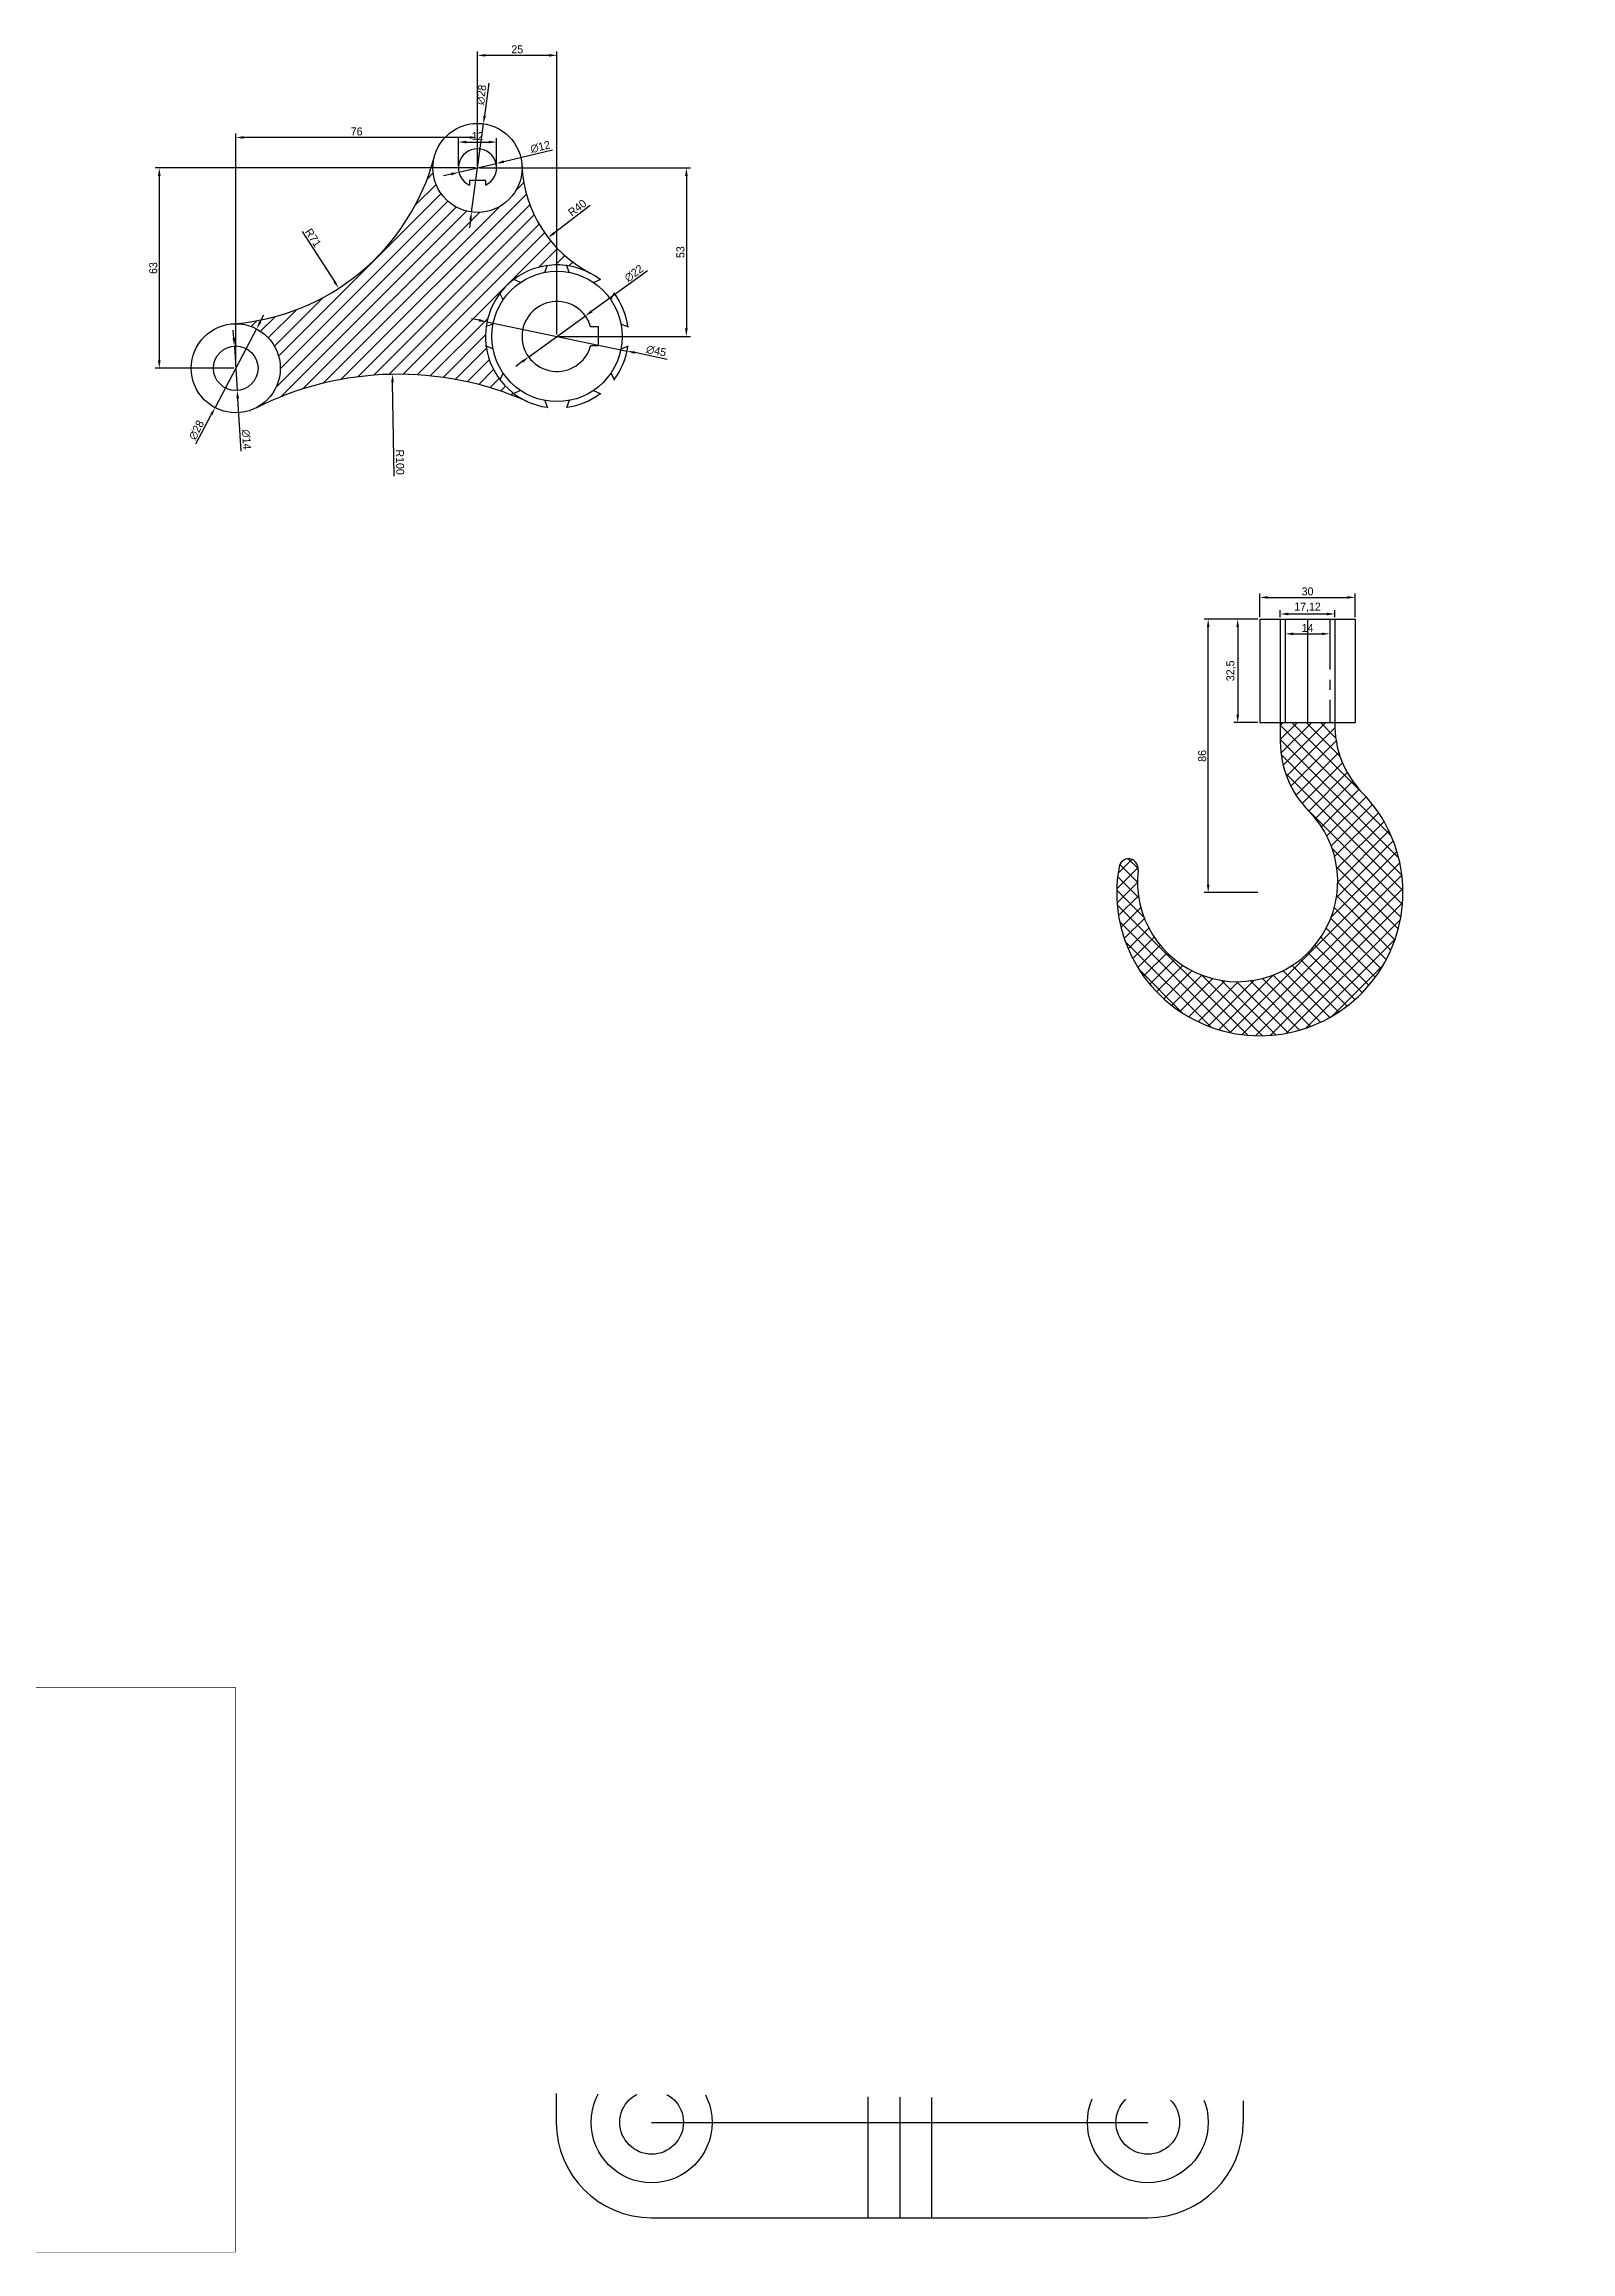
# Model space of a CAD drawing. Header units: millimetres. Extents: x -11614 to -3042, y 13178 to 15416.
# Drawn here: x -6630 to -6150, y 14288 to 14982 of the extents above; entities that cross this region are included whole.
import ezdxf

# ---------------------------------------------------------------- set-up
doc = ezdxf.new("R2010")
doc.units = ezdxf.units.MM
doc.header["$LTSCALE"] = 0.5
doc.header["$PDMODE"] = 34
doc.linetypes.add('CENTER', pattern=[50.8, 31.75, -6.35, 6.35, -6.35])
doc.dimstyles.new('ISO-25', dxfattribs={"dimtxt": 2.5, "dimasz": 2.5, "dimexe": 1.25, "dimexo": 0.625, "dimtad": 1, "dimtxsty": 'Standard', "dimcen": 2.5, "dimadec": 0, "dimazin": 0, "dimtfac": 1, "dimtmove": 0, "dimatfit": 3, "dimfxl": 1, "dimarcsym": 0})

# ---------------------------------------------------------------- blocks, each defined once
blk = doc.blocks.new('*D146')
at = {"color": 0, "linetype": 'Continuous', "lineweight": -2, "transparency": 16777216}
for p, q in [((-6499.72, 14943.93), (-6499.72, 14952.69)), ((-6497.22, 14951.44), (-6490.22, 14951.44)), ((-6487.72, 14943.93), (-6487.72, 14952.69))]:
    blk.add_line(p, q, dxfattribs=at)
at = {"color": 0, "linetype": 'Continuous', "transparency": 16777216}
for points in [[(-6497.22, 14951.86), (-6497.22, 14951.03), (-6499.72, 14951.44)], [(-6490.22, 14951.86), (-6490.22, 14951.03), (-6487.72, 14951.44)]]:
    blk.add_solid(points, dxfattribs=at)
at = {"layer": 'Defpoints', "color": 0, "linetype": 'Continuous', "transparency": 16777216}
for p in [(-6487.72, 14951.44), (-6499.72, 14943.31), (-6487.72, 14943.31)]:
    blk.add_point(p, dxfattribs=at)
at = {"color": 0, "linetype": 'Continuous', "transparency": 16777216, "insert": (-6493.72, 14953.32), "char_height": 2.5, "attachment_point": 5}
blk.add_mtext('12', dxfattribs=at)
blk = doc.blocks.new('*D147')
at = {"color": 0, "linetype": 'Continuous', "lineweight": -2, "transparency": 16777216}
for p, q in [((-6440.23, 14910.96), (-6457.79, 14898.23)), ((-6477.62, 14883.85), (-6459.81, 14896.76)), ((-6479.65, 14882.38), (-6481.67, 14880.91))]:
    blk.add_line(p, q, dxfattribs=at)
at = {"color": 0, "linetype": 'Continuous', "transparency": 16777216}
for points in [[(-6458.04, 14898.57), (-6457.55, 14897.89), (-6459.81, 14896.76)], [(-6479.89, 14882.72), (-6479.4, 14882.04), (-6477.62, 14883.85)]]:
    blk.add_solid(points, dxfattribs=at)
at = {"layer": 'Defpoints', "color": 0, "linetype": 'Continuous', "transparency": 16777216}
for p in [(-6459.81, 14896.76), (-6477.62, 14883.85)]:
    blk.add_point(p, dxfattribs=at)
at = {"color": 0, "linetype": 'Continuous', "transparency": 16777216, "insert": (-6444.54, 14910.16), "char_height": 2.5, "attachment_point": 5, "rotation": 35.94775}
blk.add_mtext('∅22', dxfattribs=at)
blk = doc.blocks.new('*D148')
at = {"color": 0, "linetype": 'Continuous', "lineweight": -2, "transparency": 16777216}
for p, q in [((-6470.11, 14948.89), (-6485.45, 14945.26)), ((-6501.99, 14941.35), (-6504.43, 14940.78)), ((-6499.56, 14941.93), (-6487.88, 14944.69))]:
    blk.add_line(p, q, dxfattribs=at)
at = {"color": 0, "linetype": 'Continuous', "transparency": 16777216}
for points in [[(-6502.09, 14941.76), (-6501.9, 14940.95), (-6499.56, 14941.93)], [(-6485.54, 14945.67), (-6485.35, 14944.86), (-6487.88, 14944.69)]]:
    blk.add_solid(points, dxfattribs=at)
at = {"layer": 'Defpoints', "color": 0, "linetype": 'Continuous', "transparency": 16777216}
for p in [(-6499.56, 14941.93), (-6487.88, 14944.69)]:
    blk.add_point(p, dxfattribs=at)
at = {"color": 0, "linetype": 'Continuous', "transparency": 16777216, "insert": (-6473.98, 14949.9), "char_height": 2.5, "attachment_point": 5, "rotation": 13.2903}
blk.add_mtext('∅12', dxfattribs=at)
blk = doc.blocks.new('*D149')
at = {"color": 0, "linetype": 'Continuous', "lineweight": -2, "transparency": 16777216}
for p, q in [((-6493.2, 14895.39), (-6495.65, 14895.9)), ((-6490.75, 14894.88), (-6446.69, 14885.73)), ((-6434.04, 14883.11), (-6444.24, 14885.22))]:
    blk.add_line(p, q, dxfattribs=at)
at = {"color": 0, "linetype": 'Continuous', "transparency": 16777216}
for points in [[(-6493.11, 14895.8), (-6493.28, 14894.98), (-6490.75, 14894.88)], [(-6444.16, 14885.63), (-6444.33, 14884.82), (-6446.69, 14885.73)]]:
    blk.add_solid(points, dxfattribs=at)
at = {"layer": 'Defpoints', "color": 0, "linetype": 'Continuous', "transparency": 16777216}
for p in [(-6490.75, 14894.88), (-6446.69, 14885.73)]:
    blk.add_point(p, dxfattribs=at)
at = {"color": 0, "linetype": 'Continuous', "transparency": 16777216, "insert": (-6437.54, 14885.75), "char_height": 2.5, "attachment_point": 5, "rotation": 348.26929}
blk.add_mtext('∅45', dxfattribs=at)
blk = doc.blocks.new('*D150')
at = {"color": 0, "linetype": 'Continuous', "lineweight": -2, "transparency": 16777216}
for p, q in [((-6570.33, 14889.79), (-6570.49, 14892.28)), ((-6570.17, 14887.29), (-6569.27, 14873.32)), ((-6568.05, 14854.27), (-6569.11, 14870.83))]:
    blk.add_line(p, q, dxfattribs=at)
at = {"color": 0, "linetype": 'Continuous', "transparency": 16777216}
for points in [[(-6569.91, 14889.81), (-6570.75, 14889.76), (-6570.17, 14887.29)], [(-6568.69, 14870.85), (-6569.53, 14870.8), (-6569.27, 14873.32)]]:
    blk.add_solid(points, dxfattribs=at)
at = {"layer": 'Defpoints', "color": 0, "linetype": 'Continuous', "transparency": 16777216}
for p in [(-6570.17, 14887.29), (-6569.27, 14873.32)]:
    blk.add_point(p, dxfattribs=at)
at = {"color": 0, "linetype": 'Continuous', "transparency": 16777216, "insert": (-6566.4, 14857.93), "char_height": 2.5, "attachment_point": 5, "rotation": 273.68046}
blk.add_mtext('∅14', dxfattribs=at)
blk = doc.blocks.new('*D151')
at = {"color": 0, "linetype": 'Continuous', "lineweight": -2, "transparency": 16777216}
for p, q in [((-6563.2, 14892.69), (-6576.24, 14867.92)), ((-6562.03, 14894.91), (-6560.87, 14897.12)), ((-6582.26, 14856.49), (-6577.41, 14865.71))]:
    blk.add_line(p, q, dxfattribs=at)
at = {"color": 0, "linetype": 'Continuous', "transparency": 16777216}
for points in [[(-6562.4, 14895.1), (-6561.66, 14894.71), (-6563.2, 14892.69)], [(-6577.78, 14865.9), (-6577.04, 14865.51), (-6576.24, 14867.92)]]:
    blk.add_solid(points, dxfattribs=at)
at = {"layer": 'Defpoints', "color": 0, "linetype": 'Continuous', "transparency": 16777216}
for p in [(-6563.2, 14892.69), (-6576.24, 14867.92)]:
    blk.add_point(p, dxfattribs=at)
at = {"color": 0, "linetype": 'Continuous', "transparency": 16777216, "insert": (-6582.07, 14860.87), "char_height": 2.5, "attachment_point": 5, "rotation": 62.23226}
blk.add_mtext('∅28', dxfattribs=at)
blk = doc.blocks.new('*D152')
at = {"color": 0, "linetype": 'Continuous', "lineweight": -2, "transparency": 16777216}
for p, q in [((-6490.11, 14969.98), (-6491.51, 14959.66)), ((-6495.6, 14929.43), (-6491.84, 14957.18)), ((-6495.93, 14926.96), (-6496.27, 14924.48))]:
    blk.add_line(p, q, dxfattribs=at)
at = {"color": 0, "linetype": 'Continuous', "transparency": 16777216}
for points in [[(-6491.92, 14959.71), (-6491.09, 14959.6), (-6491.84, 14957.18)], [(-6496.35, 14927.01), (-6495.52, 14926.9), (-6495.6, 14929.43)]]:
    blk.add_solid(points, dxfattribs=at)
at = {"layer": 'Defpoints', "color": 0, "linetype": 'Continuous', "transparency": 16777216}
for p in [(-6491.84, 14957.18), (-6495.6, 14929.43)]:
    blk.add_point(p, dxfattribs=at)
at = {"color": 0, "linetype": 'Continuous', "transparency": 16777216, "insert": (-6492.5, 14966.31), "char_height": 2.5, "attachment_point": 5, "rotation": 82.28868}
blk.add_mtext('∅28', dxfattribs=at)
blk = doc.blocks.new('*D153')
at = {"color": 0, "linetype": 'Continuous', "lineweight": -2, "transparency": 16777216}
for p, q in [((-6493.09, 14943.31), (-6426.79, 14943.31)), ((-6428.04, 14940.81), (-6428.04, 14892.81)), ((-6468.09, 14890.31), (-6426.79, 14890.31))]:
    blk.add_line(p, q, dxfattribs=at)
at = {"color": 0, "linetype": 'Continuous', "transparency": 16777216}
for points in [[(-6428.46, 14940.81), (-6427.62, 14940.81), (-6428.04, 14943.31)], [(-6428.46, 14892.81), (-6427.62, 14892.81), (-6428.04, 14890.31)]]:
    blk.add_solid(points, dxfattribs=at)
at = {"layer": 'Defpoints', "color": 0, "linetype": 'Continuous', "transparency": 16777216}
for p in [(-6493.72, 14943.31), (-6468.72, 14890.31), (-6428.04, 14890.31)]:
    blk.add_point(p, dxfattribs=at)
at = {"color": 0, "linetype": 'Continuous', "transparency": 16777216, "insert": (-6429.91, 14916.81), "char_height": 2.5, "attachment_point": 5, "rotation": 90}
blk.add_mtext('53', dxfattribs=at)
blk = doc.blocks.new('*D154')
at = {"color": 0, "linetype": 'Continuous', "lineweight": -2, "transparency": 16777216}
for p, q in [((-6493.72, 14943.93), (-6493.72, 14979.96)), ((-6471.22, 14978.71), (-6491.22, 14978.71)), ((-6468.72, 14890.93), (-6468.72, 14979.96))]:
    blk.add_line(p, q, dxfattribs=at)
at = {"color": 0, "linetype": 'Continuous', "transparency": 16777216}
for points in [[(-6491.22, 14979.13), (-6491.22, 14978.3), (-6493.72, 14978.71)], [(-6471.22, 14979.13), (-6471.22, 14978.3), (-6468.72, 14978.71)]]:
    blk.add_solid(points, dxfattribs=at)
at = {"layer": 'Defpoints', "color": 0, "linetype": 'Continuous', "transparency": 16777216}
for p in [(-6493.72, 14978.71), (-6493.72, 14943.31), (-6468.72, 14890.31)]:
    blk.add_point(p, dxfattribs=at)
at = {"color": 0, "linetype": 'Continuous', "transparency": 16777216, "insert": (-6481.22, 14980.59), "char_height": 2.5, "attachment_point": 5}
blk.add_mtext('25', dxfattribs=at)
blk = doc.blocks.new('*D155')
at = {"color": 0, "linetype": 'Continuous', "lineweight": -2, "transparency": 16777216}
for p, q in [((-6569.72, 14880.93), (-6569.72, 14954.14)), ((-6496.22, 14952.89), (-6567.22, 14952.89)), ((-6493.72, 14943.93), (-6493.72, 14954.14))]:
    blk.add_line(p, q, dxfattribs=at)
at = {"color": 0, "linetype": 'Continuous', "transparency": 16777216}
for points in [[(-6567.22, 14953.3), (-6567.22, 14952.47), (-6569.72, 14952.89)], [(-6496.22, 14953.3), (-6496.22, 14952.47), (-6493.72, 14952.89)]]:
    blk.add_solid(points, dxfattribs=at)
at = {"layer": 'Defpoints', "color": 0, "linetype": 'Continuous', "transparency": 16777216}
for p in [(-6569.72, 14952.89), (-6493.72, 14943.31), (-6569.72, 14880.31)]:
    blk.add_point(p, dxfattribs=at)
at = {"color": 0, "linetype": 'Continuous', "transparency": 16777216, "insert": (-6531.72, 14954.76), "char_height": 2.5, "attachment_point": 5}
blk.add_mtext('76', dxfattribs=at)
blk = doc.blocks.new('*D156')
at = {"color": 0, "linetype": 'Continuous', "lineweight": -2, "transparency": 16777216}
for p, q in [((-6494.34, 14943.31), (-6595.02, 14943.31)), ((-6593.77, 14940.81), (-6593.77, 14882.81)), ((-6570.34, 14880.31), (-6595.02, 14880.31))]:
    blk.add_line(p, q, dxfattribs=at)
at = {"color": 0, "linetype": 'Continuous', "transparency": 16777216}
for points in [[(-6594.19, 14940.81), (-6593.35, 14940.81), (-6593.77, 14943.31)], [(-6594.19, 14882.81), (-6593.35, 14882.81), (-6593.77, 14880.31)]]:
    blk.add_solid(points, dxfattribs=at)
at = {"layer": 'Defpoints', "color": 0, "linetype": 'Continuous', "transparency": 16777216}
for p in [(-6493.72, 14943.31), (-6593.77, 14880.31), (-6569.72, 14880.31)]:
    blk.add_point(p, dxfattribs=at)
at = {"color": 0, "linetype": 'Continuous', "transparency": 16777216, "insert": (-6595.65, 14911.81), "char_height": 2.5, "attachment_point": 5, "rotation": 90}
blk.add_mtext('63', dxfattribs=at)
blk = doc.blocks.new('*D157')
at = {"color": 0, "linetype": 'Continuous', "lineweight": -2, "transparency": 16777216}
blk.add_line((-6519.87, 14846.37), (-6520.43, 14875.9), dxfattribs=at)
at = {"color": 0, "linetype": 'Continuous', "transparency": 16777216}
blk.add_solid([(-6520.01, 14875.91), (-6520.84, 14875.89), (-6520.47, 14878.4)], dxfattribs=at)
at = {"layer": 'Defpoints', "color": 0, "linetype": 'Continuous', "transparency": 16777216}
for p in [(-6520.47, 14878.4), (-6518.59, 14778.42)]:
    blk.add_point(p, dxfattribs=at)
at = {"color": 0, "linetype": 'Continuous', "transparency": 16777216, "insert": (-6518.08, 14850.78), "char_height": 2.5, "attachment_point": 5, "rotation": 271.08047}
blk.add_mtext('R100', dxfattribs=at)
blk = doc.blocks.new('*D158')
at = {"color": 0, "linetype": 'Continuous', "lineweight": -2, "transparency": 16777216}
blk.add_line((-6548.87, 14923.31), (-6538.69, 14907.56), dxfattribs=at)
at = {"color": 0, "linetype": 'Continuous', "transparency": 16777216}
blk.add_solid([(-6538.34, 14907.79), (-6539.04, 14907.34), (-6537.33, 14905.46)], dxfattribs=at)
at = {"layer": 'Defpoints', "color": 0, "linetype": 'Continuous', "transparency": 16777216}
for p in [(-6575.88, 14965.08), (-6537.33, 14905.46)]:
    blk.add_point(p, dxfattribs=at)
at = {"color": 0, "linetype": 'Continuous', "transparency": 16777216, "insert": (-6545.38, 14921.36), "char_height": 2.5, "attachment_point": 5, "rotation": 302.88843}
blk.add_mtext('R71', dxfattribs=at)
blk = doc.blocks.new('*D159')
at = {"color": 0, "linetype": 'Continuous', "lineweight": -2, "transparency": 16777216}
blk.add_line((-6458.25, 14931.54), (-6469.54, 14922.89), dxfattribs=at)
at = {"color": 0, "linetype": 'Continuous', "transparency": 16777216}
blk.add_solid([(-6469.79, 14923.22), (-6469.28, 14922.56), (-6471.52, 14921.37)], dxfattribs=at)
at = {"layer": 'Defpoints', "color": 0, "linetype": 'Continuous', "transparency": 16777216}
for p in [(-6439.77, 14945.7), (-6471.52, 14921.37)]:
    blk.add_point(p, dxfattribs=at)
at = {"color": 0, "linetype": 'Continuous', "transparency": 16777216, "insert": (-6462.36, 14930.75), "char_height": 2.5, "attachment_point": 5, "rotation": 37.46327}
blk.add_mtext('R40', dxfattribs=at)
blk = doc.blocks.new('*D160')
at = {"color": 0, "linetype": 'Continuous', "lineweight": -2, "transparency": 16777216}
for p, q in [((-6247.74, 14802.02), (-6247.74, 14809.49)), ((-6217.74, 14802.02), (-6217.74, 14809.49)), ((-6245.24, 14808.24), (-6220.24, 14808.24))]:
    blk.add_line(p, q, dxfattribs=at)
at = {"color": 0, "linetype": 'Continuous', "transparency": 16777216}
for points in [[(-6245.24, 14808.66), (-6245.24, 14807.83), (-6247.74, 14808.24)], [(-6220.24, 14808.66), (-6220.24, 14807.83), (-6217.74, 14808.24)]]:
    blk.add_solid(points, dxfattribs=at)
at = {"layer": 'Defpoints', "color": 0, "linetype": 'Continuous', "transparency": 16777216}
for p in [(-6217.74, 14808.24), (-6247.74, 14801.4), (-6217.74, 14801.4)]:
    blk.add_point(p, dxfattribs=at)
at = {"color": 0, "linetype": 'Continuous', "transparency": 16777216, "insert": (-6232.74, 14810.12), "char_height": 2.5, "attachment_point": 5}
blk.add_mtext('30', dxfattribs=at)
blk = doc.blocks.new('*D161')
at = {"color": 0, "linetype": 'Continuous', "lineweight": -2, "transparency": 16777216}
for p, q in [((-6241.3, 14802.02), (-6241.3, 14804.28)), ((-6238.8, 14803.03), (-6226.68, 14803.03)), ((-6224.18, 14802.02), (-6224.18, 14804.28))]:
    blk.add_line(p, q, dxfattribs=at)
at = {"color": 0, "linetype": 'Continuous', "transparency": 16777216}
for points in [[(-6238.8, 14803.44), (-6238.8, 14802.61), (-6241.3, 14803.03)], [(-6226.68, 14803.44), (-6226.68, 14802.61), (-6224.18, 14803.03)]]:
    blk.add_solid(points, dxfattribs=at)
at = {"layer": 'Defpoints', "color": 0, "linetype": 'Continuous', "transparency": 16777216}
for p in [(-6224.18, 14803.03), (-6241.3, 14801.4), (-6224.18, 14801.4)]:
    blk.add_point(p, dxfattribs=at)
at = {"color": 0, "linetype": 'Continuous', "transparency": 16777216, "insert": (-6232.74, 14805.11), "char_height": 2.5, "attachment_point": 5}
blk.add_mtext('17,12', dxfattribs=at)
blk = doc.blocks.new('*D162')
at = {"color": 0, "linetype": 'Continuous', "lineweight": -2, "transparency": 16777216}
for p, q in [((-6239.74, 14800.77), (-6239.74, 14795.54)), ((-6237.24, 14796.79), (-6228.24, 14796.79)), ((-6225.74, 14800.77), (-6225.74, 14795.54))]:
    blk.add_line(p, q, dxfattribs=at)
at = {"color": 0, "linetype": 'Continuous', "transparency": 16777216}
for points in [[(-6237.24, 14797.2), (-6237.24, 14796.37), (-6239.74, 14796.79)], [(-6228.24, 14797.2), (-6228.24, 14796.37), (-6225.74, 14796.79)]]:
    blk.add_solid(points, dxfattribs=at)
at = {"layer": 'Defpoints', "color": 0, "linetype": 'Continuous', "transparency": 16777216}
for p in [(-6239.74, 14801.4), (-6225.74, 14801.4), (-6225.74, 14796.79)]:
    blk.add_point(p, dxfattribs=at)
at = {"color": 0, "linetype": 'Continuous', "transparency": 16777216, "insert": (-6232.74, 14798.66), "char_height": 2.5, "attachment_point": 5}
blk.add_mtext('14', dxfattribs=at)
blk = doc.blocks.new('*D163')
at = {"color": 0, "linetype": 'Continuous', "lineweight": -2, "transparency": 16777216}
for p, q in [((-6248.37, 14801.4), (-6255.94, 14801.4)), ((-6254.69, 14798.9), (-6254.69, 14771.4)), ((-6248.37, 14768.9), (-6255.94, 14768.9))]:
    blk.add_line(p, q, dxfattribs=at)
at = {"color": 0, "linetype": 'Continuous', "transparency": 16777216}
for points in [[(-6255.11, 14798.9), (-6254.28, 14798.9), (-6254.69, 14801.4)], [(-6255.11, 14771.4), (-6254.28, 14771.4), (-6254.69, 14768.9)]]:
    blk.add_solid(points, dxfattribs=at)
at = {"layer": 'Defpoints', "color": 0, "linetype": 'Continuous', "transparency": 16777216}
for p in [(-6247.74, 14801.4), (-6254.69, 14768.9), (-6247.74, 14768.9)]:
    blk.add_point(p, dxfattribs=at)
at = {"color": 0, "linetype": 'Continuous', "transparency": 16777216, "insert": (-6256.78, 14785.15), "char_height": 2.5, "attachment_point": 5, "rotation": 90}
blk.add_mtext('32,5', dxfattribs=at)
blk = doc.blocks.new('*D164')
at = {"color": 0, "linetype": 'Continuous', "lineweight": -2, "transparency": 16777216}
for p, q in [((-6248.37, 14801.4), (-6265.23, 14801.4)), ((-6263.98, 14717.9), (-6263.98, 14798.9)), ((-6248.37, 14715.4), (-6265.23, 14715.4))]:
    blk.add_line(p, q, dxfattribs=at)
at = {"color": 0, "linetype": 'Continuous', "transparency": 16777216}
for points in [[(-6264.39, 14798.9), (-6263.56, 14798.9), (-6263.98, 14801.4)], [(-6264.39, 14717.9), (-6263.56, 14717.9), (-6263.98, 14715.4)]]:
    blk.add_solid(points, dxfattribs=at)
at = {"layer": 'Defpoints', "color": 0, "linetype": 'Continuous', "transparency": 16777216}
for p in [(-6263.98, 14801.4), (-6247.74, 14801.4), (-6247.74, 14715.4)]:
    blk.add_point(p, dxfattribs=at)
at = {"color": 0, "linetype": 'Continuous', "transparency": 16777216, "insert": (-6265.85, 14758.4), "char_height": 2.5, "attachment_point": 5, "rotation": 90}
blk.add_mtext('86', dxfattribs=at)

msp = doc.modelspace()

# ---------------------------------------------------------------- hatches: boundary and pattern name
at = {"linetype": 'Continuous'}
h = msp.add_hatch(dxfattribs=at)
h.set_pattern_fill('ANSI31', color=256)
h.paths.add_polyline_path([(-6458.299, 14910.248, -0.2673415), (-6479.734, 14943.927, -0.0110802), (-6479.72, 14943.307, -1), (-6507.72, 14943.307, -0.0648607), (-6507.253, 14946.894, -0.3200916), (-6570.735, 14894.27, -0.4356328), (-6555.72, 14880.307, -0.2836839), (-6563.44, 14867.794, -0.2247685), (-6477.879, 14869.756, -1.031636)])
h = msp.add_hatch(dxfattribs=at)
h.set_pattern_fill('ANSI37', color=256)
h.paths.add_polyline_path([(-6215.437, 14746.723, -0.199884), (-6224.176, 14768.896), (-6241.302, 14768.896), (-6241.302, 14762.843, 0.1974631), (-6232.344, 14741.045, -1.5889539), (-6286.034, 14722.507, 0.4357782), (-6289.079, 14726.071, 0.3437421), (-6292.015, 14723.451, 1.6387635)])

# ---------------------------------------------------------------- linework, layer by layer
for p, q in [((-6496.22, 14939.307), (-6496.22, 14937.853)), ((-6491.22, 14939.307), (-6496.22, 14939.307)), ((-6491.22, 14939.307), (-6491.22, 14937.853)), ((-6480.225, 14907.274), (-6482.508, 14908.338)), ((-6472.581, 14910.44), (-6471.72, 14912.807)), ((-6464.858, 14910.44), (-6465.72, 14912.807)), ((-6457.214, 14907.274), (-6454.931, 14908.338)), ((-6485.686, 14901.813), (-6486.751, 14904.096)), ((-6451.753, 14901.813), (-6450.689, 14904.096)), ((-6488.853, 14894.169), (-6491.22, 14893.307)), ((-6455.72, 14893.307), (-6458.135, 14893.301)), ((-6455.72, 14887.307), (-6455.72, 14893.307)), ((-6448.587, 14894.169), (-6446.22, 14893.307)), ((-6488.853, 14886.446), (-6491.22, 14887.307)), ((-6455.72, 14887.307), (-6458.136, 14887.311)), ((-6448.587, 14886.446), (-6446.22, 14887.307)), ((-6485.686, 14878.801), (-6486.751, 14876.519)), ((-6451.753, 14878.801), (-6450.689, 14876.519)), ((-6480.225, 14873.34), (-6482.508, 14872.276)), ((-6457.214, 14873.34), (-6454.931, 14872.276)), ((-6472.581, 14870.174), (-6471.72, 14867.807)), ((-6464.858, 14870.174), (-6465.72, 14867.807)), ((-6247.742, 14801.396), (-6217.742, 14801.396)), ((-6247.742, 14801.396), (-6247.742, 14768.896)), ((-6241.302, 14801.396), (-6241.302, 14762.843)), ((-6239.742, 14801.396), (-6239.742, 14768.896)), ((-6232.742, 14801.396), (-6232.742, 14768.896)), ((-6224.182, 14801.396), (-6224.182, 14768.896)), ((-6217.742, 14801.396), (-6217.742, 14768.896)), ((-6247.742, 14768.896), (-6217.742, 14768.896)), ((-6289.253, 14726.074), (-6288.906, 14726.078))]:
    msp.add_line(p, q, dxfattribs=at)
at = {"linetype": 'CENTER'}
msp.add_line((-6225.742, 14801.396), (-6225.742, 14768.896), dxfattribs=at)
at = {"color": 0, "linetype": 'Continuous', "ltscale": 0.5}
for p, q in [((-6468.965, 14400.666), (-6252.965, 14400.666)), ((-6468.965, 14400.666), (-6468.965, 14328.666)), ((-6252.965, 14400.666), (-6252.965, 14328.666)), ((-6468.965, 14380.666), (-6252.965, 14380.666)), ((-6370.965, 14380.666), (-6370.965, 14298.666)), ((-6360.965, 14380.666), (-6360.965, 14298.666)), ((-6350.965, 14380.666), (-6350.965, 14298.666)), ((-6438.965, 14328.666), (-6282.965, 14328.666)), ((-6438.965, 14298.666), (-6282.965, 14298.666))]:
    msp.add_line(p, q, dxfattribs=at)
at = {"linetype": 'Continuous'}
for centre, radius in [((-6493.72, 14943.307), 14), ((-6468.72, 14890.307), 20.5), ((-6569.72, 14880.307), 14), ((-6569.72, 14880.307), 7)]:
    msp.add_circle(centre, radius, dxfattribs=at)
at = {"color": 0, "linetype": 'Continuous', "ltscale": 0.5}
for centre, radius in [((-6438.965, 14328.666), 19), ((-6282.965, 14328.666), 19), ((-6438.965, 14328.666), 10), ((-6282.965, 14328.666), 10)]:
    msp.add_circle(centre, radius, dxfattribs=at)
at = {"linetype": 'Continuous'}
for centre, radius, start, end in [((-6493.72, 14943.307), 6, 294.624318, 245.375682), ((-6575.883, 14965.083), 71, 274.158077, 345.155812), ((-6439.773, 14945.7), 40, 182.53929, 242.409337), ((-6468.72, 14890.307), 22.5, 52.859986, 262.140014), ((-6468.72, 14890.307), 11, 15.793947, 344.193472), ((-6468.72, 14890.307), 22.5, 7.859986, 37.140014), ((-6468.72, 14890.307), 22.5, 322.859986, 352.140014), ((-6518.588, 14778.417), 100, 65.977817, 116.648857), ((-6468.72, 14890.307), 22.5, 277.859986, 307.140014), ((-6193.182, 14768.303), 31, 178.904894, 224.119062), ((-6210.302, 14762.843), 31, 180, 224.680404), ((-6247.742, 14715.396), 45, 169.687931, 44.119062), ((-6254.742, 14718.896), 31.5, 173.416602, 44.680404), ((-6288.867, 14722.878), 3.2, 90.705313, 169.687931), ((-6289.213, 14722.874), 3.2, 353.416602, 90.705313)]:
    msp.add_arc(centre, radius, start, end, dxfattribs=at)
at = {"color": 0, "linetype": 'Continuous', "ltscale": 0.5}
for centre, start, end in [((-6438.965, 14328.666), 180, 270), ((-6282.965, 14328.666), 270, 0)]:
    msp.add_arc(centre, 30, start, end, dxfattribs=at)

# ---------------------------------------------------------------- dimensions: what is measured, and where the dimension line sits
at = {"linetype": 'Continuous'}
for base, p1, p2, picture, middle in [((-6493.72, 14978.715), (-6468.72, 14890.307), (-6493.72, 14943.307), '*D154', (-6481.22, 14980.59)), ((-6569.72, 14952.888), (-6493.72, 14943.307), (-6569.72, 14880.307), '*D155', (-6531.72, 14954.763)), ((-6217.742, 14808.242), (-6247.742, 14801.396), (-6217.742, 14801.396), '*D160', (-6232.742, 14810.117)), ((-6224.182, 14803.027), (-6241.302, 14801.396), (-6224.182, 14801.396), '*D161', (-6232.742, 14805.11)), ((-6225.742, 14796.788), (-6239.742, 14801.396), (-6225.742, 14801.396), '*D162', (-6232.742, 14798.663))]:
    dim = msp.add_linear_dim(base=base, p1=p1, p2=p2, dimstyle='ISO-25', dxfattribs=at)
    dim.commit()
    dim.dimension.update_dxf_attribs({"geometry": picture, "text_midpoint": middle})
for p1, p2, picture, middle in [((-6495.598, 14929.434), (-6491.841, 14957.181), '*D152', (-6492.497, 14966.309)), ((-6563.197, 14892.695), (-6576.242, 14867.919), '*D151', (-6582.075, 14860.866)), ((-6490.75, 14894.882), (-6446.69, 14885.733), '*D149', (-6437.537, 14885.747))]:
    dim = msp.add_diameter_dim_2p(p1=p1, p2=p2, dimstyle='ISO-25', dxfattribs=at)
    dim.commit()
    dim.dimension.update_dxf_attribs({"geometry": picture, "text_midpoint": middle})
for center, mpoint, picture, middle in [((-6575.883, 14965.083), (-6537.33, 14905.463), '*D158', (-6546.95, 14920.34)), ((-6439.773, 14945.7), (-6471.523, 14921.369), '*D159', (-6461.223, 14929.262)), ((-6518.588, 14778.417), (-6520.474, 14878.399), '*D157', (-6519.952, 14850.745))]:
    dim = msp.add_radius_dim(center=center, mpoint=mpoint, dimstyle='ISO-25', dxfattribs=at)
    dim.commit()
    dim.dimension.update_dxf_attribs({"geometry": picture, "text_midpoint": middle, "dimtype": 164})
dim = msp.add_aligned_dim(p1=(-6499.72, 14943.307), p2=(-6487.72, 14943.307), distance=8.137, dimstyle='ISO-25', dxfattribs=at)
dim.commit()
dim.dimension.update_dxf_attribs({"geometry": '*D146', "text_midpoint": (-6493.72, 14953.319)})
for p1, p2, picture, middle in [((-6499.559, 14941.928), (-6487.88, 14944.686), '*D148', (-6473.552, 14948.071)), ((-6477.625, 14883.85), (-6459.815, 14896.765), '*D147', (-6443.438, 14908.64)), ((-6570.169, 14887.293), (-6569.27, 14873.322), '*D150', (-6568.272, 14857.807))]:
    dim = msp.add_diameter_dim_2p(p1=p1, p2=p2, dimstyle='ISO-25', dxfattribs=at)
    dim.commit()
    dim.dimension.update_dxf_attribs({"geometry": picture, "text_midpoint": middle, "dimtype": 163})
for base, p1, p2, picture, middle in [((-6593.77, 14880.307), (-6493.72, 14943.307), (-6569.72, 14880.307), '*D156', (-6595.645, 14911.807)), ((-6428.039, 14890.307), (-6493.72, 14943.307), (-6468.72, 14890.307), '*D153', (-6429.914, 14916.807)), ((-6263.976, 14801.396), (-6247.742, 14715.396), (-6247.742, 14801.396), '*D164', (-6265.851, 14758.396)), ((-6254.694, 14768.896), (-6247.742, 14801.396), (-6247.742, 14768.896), '*D163', (-6256.778, 14785.146))]:
    dim = msp.add_linear_dim(base=base, p1=p1, p2=p2, angle=90, dimstyle='ISO-25', dxfattribs=at)
    dim.commit()
    dim.dimension.update_dxf_attribs({"geometry": picture, "text_midpoint": middle})

# ---------------------------------------------------------------- next in the draw order: wipeouts: each hides what was drawn before it
at = {"color": 0, "linetype": 'Continuous'}
msp.add_wipeout([(-6219.214, 14483.225), (-6680.301, 14452.888), (-6597.761, 14339.127), (-6149.956, 14334.386)], dxfattribs=at)

# ---------------------------------------------------------------- next in the draw order: linework, layer by layer
at = {"color": 141, "linetype": 'Continuous', "lineweight": 0, "ltscale": 0.5, "true_color": 0xadddf7}
msp.add_lwpolyline([(-7042.643, 14465.425), (-6569.816, 14465.425), (-6569.816, 14287.948), (-7042.643, 14287.948)], close=True, dxfattribs=at)

# ---------------------------------------------------------------- next in the draw order: wipeouts: each hides what was drawn before it
msp.add_wipeout([(-7042.643, 14465.425), (-6569.816, 14465.425), (-6569.816, 14287.948), (-7042.643, 14287.948)], dxfattribs=at)

doc.saveas('drawing.dxf')
